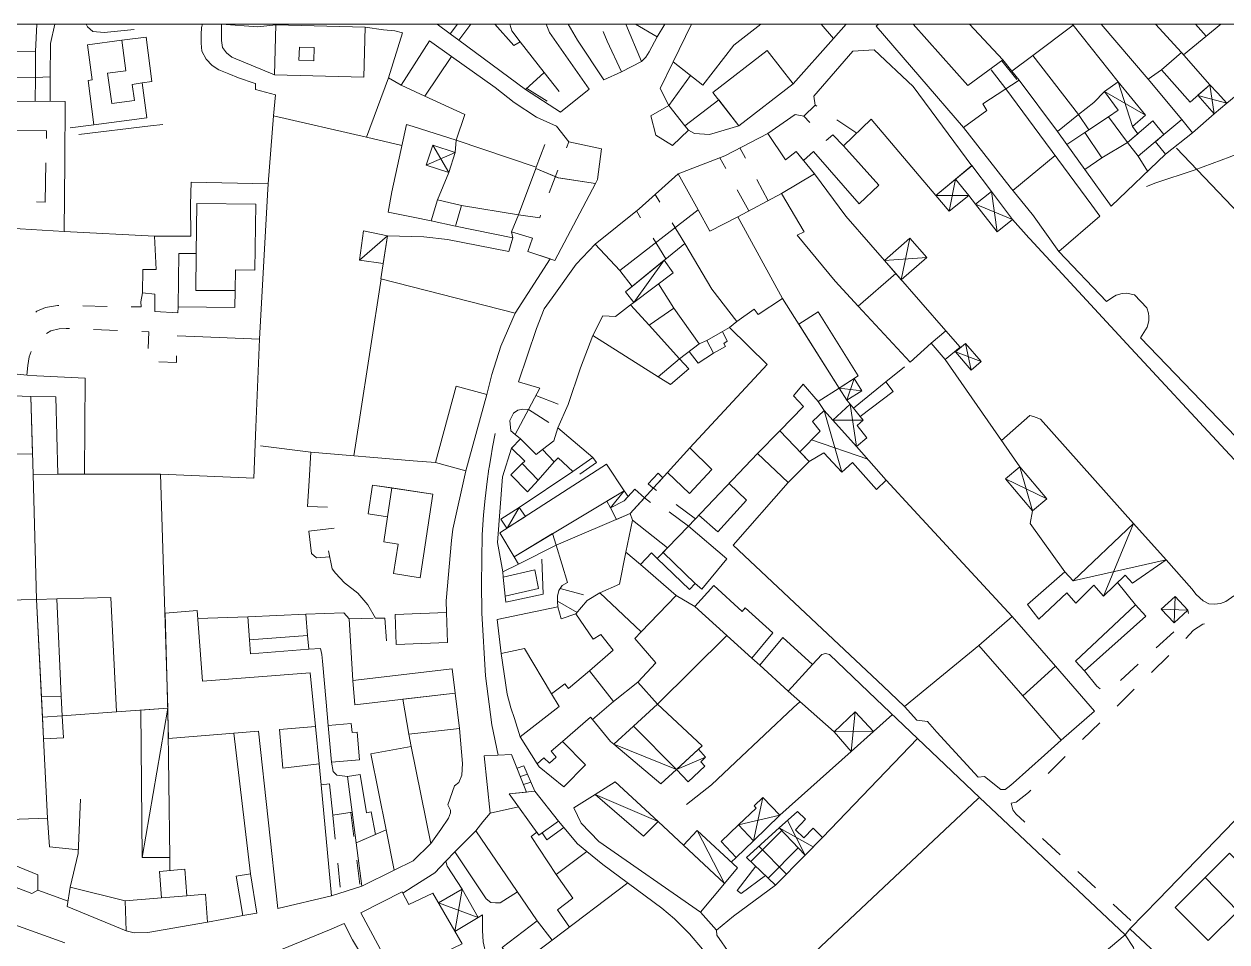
# Model space of a CAD drawing. Header units: millimetres. Extents: x 4297 to 8427, y -1478 to 1634.
# Drawn here: x 7338.6 to 7588.2, y 981.8 to 1172.2 of the extents above; entities that cross this region are included whole.
import ezdxf

# ---------------------------------------------------------------- set-up
doc = ezdxf.new("R2010")
doc.units = ezdxf.units.MM
doc.header["$LTSCALE"] = 0.1
doc.layers.add('1_CARTIGLIO', color=7, linetype='Continuous', lineweight=9)

msp = doc.modelspace()

# ---------------------------------------------------------------- linework, layer by layer
at = {"layer": '1_CARTIGLIO'}
for p, q in [((6883.88, 1172.25), (7739.84, 1172.25)), ((7341.03, 1166.57, 219.14), (7341.31, 1172.25, 219.14)), ((7344.14, 1168.24), (7345.05, 1172.25)), ((7351.55, 1172.25), (7351.78, 1171.64)), ((7351.78, 1171.64), (7352.93, 1170.69)), ((7352.93, 1170.69), (7355.24, 1170.48)), ((7355.24, 1170.48), (7361.46, 1171.11)), ((7375.41, 1170.11), (7375.49, 1171.52)), ((7375.49, 1171.52), (7375.69, 1172.25)), ((7379.61, 1168.85, 225.3), (7379.64, 1172.23, 225.3)), ((7379.64, 1172.23, 225.89), (7387.12, 1171.67, 225.89)), ((7387.12, 1171.67, 225.88), (7390.85, 1172.09, 225.88)), ((7409.44, 1171.62, 229.97), (7413.25, 1171.04, 229.97)), ((7413.25, 1171.04, 230.23), (7415.58, 1170.83, 230.23)), ((7415.58, 1170.83, 230.62), (7417.14, 1170.45, 230.62)), ((7453.46, 1168.9, 236.6), (7451.54, 1172.25, 236.6)), ((7458.78, 1170.69), (7459.63, 1168.72)), ((7466.72, 1164.48, 236.33), (7463.51, 1172.25, 236.33)), ((7506.57, 1169.26, 240.17), (7504.05, 1172.25, 240.17)), ((7509.21, 1172.25, 240.32), (7506.57, 1169.26, 240.32)), ((7571.85, 1160.82, 239.48), (7562.16, 1172.25, 239.48)), ((7578.77, 1166.37), (7573.42, 1172.25)), ((7579.2, 1165.88), (7586.98, 1172.25)), ((7583.94, 1169.76), (7581.67, 1172.25)), ((7588.2, 1155.83), (7608.12, 1172.25)), ((7344.05, 1161.3), (7344.14, 1168.24)), ((7375.41, 1168.26), (7375.41, 1170.11)), ((7375.55, 1166.64), (7375.41, 1168.26)), ((7379.79, 1167.4, 225.32), (7379.61, 1168.85, 225.32)), ((7417.14, 1170.45, 230.94), (7414.23, 1161.07, 230.94)), ((7442.66, 1158.64, 232.75), (7428.88, 1168.9, 232.75)), ((7458.96, 1160.64, 236.61), (7453.46, 1168.9, 236.61)), ((7459.63, 1168.72, 236.33), (7462.57, 1162.31, 236.33)), ((7469.99, 1169.6, 236.66), (7468.31, 1166.45, 236.66)), ((7498.2, 1159.85), (7506.57, 1169.26)), ((7376.41, 1164.94), (7375.55, 1166.64)), ((7380.67, 1166.29, 225.32), (7379.79, 1167.4, 225.32)), ((7381.73, 1165.38, 225.32), (7380.67, 1166.29, 225.32)), ((7468.31, 1166.45, 236.55), (7467.66, 1165.4, 236.55)), ((7377.64, 1163.64), (7376.41, 1164.94)), ((7379.08, 1162.76), (7377.64, 1163.64)), ((7390.59, 1161.73, 225.42), (7381.73, 1165.38, 225.42)), ((7462.57, 1162.31, 236.33), (7466.72, 1164.48, 236.33)), ((7467.66, 1165.4, 236.45), (7466.72, 1164.48, 236.45)), ((7541.53, 1164.65), (7544.64, 1160.73)), ((7381.14, 1161.9), (7379.08, 1162.76)), ((7383.13, 1161.11), (7381.14, 1161.9)), ((7386.41, 1159.98), (7383.13, 1161.11)), ((7414.23, 1161.07), (7409.71, 1148.78)), ((7414.23, 1161.07, 230.91), (7416.9, 1159.54, 230.91)), ((7446.55, 1162.17), (7449.67, 1158.26)), ((7462.57, 1162.31, 236.35), (7458.96, 1160.64, 236.35)), ((7542.35, 1158.81), (7539.32, 1162.78)), ((7574.67, 1162.75, 239.47), (7571.85, 1160.82, 239.47)), ((7578.88, 1152.43), (7571.85, 1160.82)), ((7386.63, 1159.9), (7386.41, 1159.98)), ((7386.63, 1158.64), (7386.63, 1159.9)), ((7390.78, 1157.55), (7386.63, 1158.64)), ((7442.95, 1158.9), (7447.17, 1156.22)), ((7542.35, 1158.81, 236.29), (7560.17, 1134.67, 236.29)), ((7347.2, 1156.19, 216.35), (7330.02, 1156.22, 216.35)), ((7347.1, 1143.72, 218.09), (7347.2, 1156.19, 218.09)), ((7390.39, 1153.17), (7390.78, 1157.55)), ((7389.3, 1139.11), (7390.39, 1153.17)), ((7409.71, 1148.78), (7390.39, 1153.17)), ((7472.45, 1155.33), (7468.72, 1153.21)), ((7468.72, 1153.21), (7469.72, 1149.21)), ((7475.76, 1151.13, 237.52), (7472.45, 1155.33, 237.52)), ((7501.67, 1151.8), (7500.44, 1153.12)), ((7503.13, 1155.19), (7502.76, 1155.44)), ((7581.06, 1149.7), (7585.6, 1153.59)), ((7353.15, 1151.32), (7348.19, 1150.7)), ((7349.98, 1149.32), (7364.87, 1151.11)), ((7364.87, 1151.11), (7367.46, 1151.42)), ((7417.96, 1151.42), (7414.95, 1137.45)), ((7419.4, 1150.96), (7417.96, 1151.42)), ((7428.28, 1148.12), (7419.4, 1150.96)), ((7511.44, 1149.62), (7507.29, 1152.4)), ((7543.24, 1138.39, 236.75), (7533.53, 1150.81, 236.75)), ((7334.93, 1150.24), (7343.31, 1150.09)), ((7343.31, 1150.09), (7343.28, 1148.47)), ((7409.71, 1148.78), (7417.01, 1147.03)), ((7428.12, 1145.56), (7428.28, 1148.12)), ((7469.72, 1149.21), (7473.18, 1147.08)), ((7473.18, 1147.08), (7476.48, 1150.22)), ((7505.1, 1148.08), (7505.06, 1148.13)), ((7506.42, 1149.23), (7505.1, 1148.08)), ((7508.67, 1146.97), (7506.42, 1149.23)), ((7553.06, 1149.97), (7555.01, 1147.27)), ((7444.91, 1142.56), (7446.67, 1147.24)), ((7451.19, 1146.58), (7451.66, 1147.81)), ((7488.32, 1144.41), (7487.19, 1146.54)), ((7593.77, 1129.65), (7577.73, 1146.49)), ((7343.19, 1143.47), (7343.04, 1135.28)), ((7346.98, 1129.22, 218.04), (7347.1, 1143.72, 218.04)), ((7484.26, 1142.26), (7483.04, 1144.52)), ((7552.59, 1144.94, 237.3), (7543.78, 1137.72, 237.3)), ((7564.22, 1134.49), (7575.46, 1145.23)), ((7569.78, 1144.82), (7571.77, 1141.7)), ((7424.42, 1135.74), (7426.75, 1141.42)), ((7447.61, 1137.24), (7449.4, 1141.91)), ((7558.76, 1142.06), (7564.22, 1134.49)), ((7373.31, 1139.42), (7373.21, 1134.82)), ((7389.3, 1139.11), (7373.31, 1139.42)), ((7389.17, 1136.8, 224.49), (7389.3, 1139.11, 224.49)), ((7493.03, 1135.58), (7490.68, 1139.99)), ((7547.82, 1132.79, 237.42), (7543.24, 1138.39, 237.42)), ((7387.46, 1106.85, 224.51), (7389.17, 1136.8, 224.51)), ((7414.95, 1137.45), (7414.18, 1133.22)), ((7470.57, 1135.3), (7469.6, 1136.91)), ((7489.01, 1133.46), (7486.63, 1137.85)), ((7343.04, 1135.28), (7341.24, 1135.38)), ((7373.24, 1128.26, 223.48), (7373.21, 1134.82, 223.48)), ((7414.18, 1133.22), (7419.4, 1132.15)), ((7466.57, 1132.05), (7465.7, 1133.48)), ((7560.17, 1134.67, 236.14), (7561.87, 1132.38, 236.14)), ((7419.4, 1132.15), (7423.09, 1131.39)), ((7441.21, 1132.65), (7445.63, 1132.07)), ((7445.63, 1132.07), (7445.83, 1132.57)), ((7475.72, 1126.73), (7473.14, 1131.02)), ((7547.09, 1127.89), (7543.73, 1131.71)), ((7547.89, 1132.7, 236.39), (7547.82, 1132.79, 236.39)), ((7553.36, 1125.06, 236.39), (7547.89, 1132.7, 236.39)), ((7561.87, 1132.38, 235.97), (7553.36, 1125.06, 235.97)), ((7331.51, 1130.17, 217.97), (7346.98, 1129.22, 217.97)), ((7346.98, 1129.22), (7365.72, 1128.24)), ((7365.72, 1128.24, 223.39), (7369.07, 1128.25, 223.39)), ((7366.06, 1121.33, 223.31), (7365.72, 1128.24, 223.31)), ((7369.07, 1128.25, 223.48), (7373.24, 1128.26, 223.48)), ((7471.8, 1123.53), (7469.18, 1127.79)), ((7547.3, 1127.65), (7547.09, 1127.89)), ((7567.48, 1105.88), (7547.3, 1127.65)), ((7563.21, 1114.66, 235.97), (7553.36, 1125.06, 235.97)), ((7363.24, 1116.45, 222.94), (7363.32, 1121.3, 222.94)), ((7363.32, 1121.3, 223.26), (7366.06, 1121.33, 223.26)), ((7412.71, 1119.4), (7408.17, 1089.74)), ((7473.43, 1113.26), (7470.31, 1118.34)), ((7363.24, 1116.45), (7362.88, 1114.63)), ((7365.77, 1116.21, 223.52), (7363.24, 1116.45, 223.52)), ((7365.79, 1112.62, 223.54), (7365.77, 1116.21, 223.54)), ((7565.25, 1115.97, 235.46), (7564.55, 1115.55, 235.46)), ((7566.5, 1116.35, 235.45), (7565.25, 1115.97, 235.45)), ((7567.39, 1116.41, 235.42), (7566.5, 1116.35, 235.42)), ((7569.02, 1116.08, 235.4), (7567.39, 1116.41, 235.4)), ((7343.06, 1113.43), (7341.32, 1112.64)), ((7345.59, 1113.83), (7343.06, 1113.43)), ((7345.86, 1113.83), (7345.59, 1113.83)), ((7355.86, 1113.67), (7350.86, 1113.75)), ((7362.92, 1113.55), (7360.86, 1113.58)), ((7362.88, 1114.63), (7362.92, 1113.55)), ((7370.62, 1113.58, 223.53), (7370.54, 1112.33, 223.53)), ((7564.55, 1115.55, 235.46), (7563.21, 1114.66, 235.46)), ((7571.95, 1112.22, 234.75), (7571.57, 1113.33, 234.75)), ((7341.32, 1112.64), (7341.11, 1112.49)), ((7370.54, 1112.33, 223.54), (7365.79, 1112.62, 223.54)), ((7437.6, 1105.38), (7440.55, 1112.24)), ((7571.69, 1109.38, 234.75), (7572.01, 1110.65, 234.75)), ((7572.01, 1111.58, 234.75), (7571.95, 1112.22, 234.75)), ((7572.01, 1110.65, 234.75), (7572.01, 1111.58, 234.75)), ((7343.27, 1108.05), (7344.21, 1108.58)), ((7344.21, 1108.58), (7345.91, 1109.02)), ((7345.91, 1109.02), (7347.35, 1109.07)), ((7347.35, 1109.07), (7348.07, 1109.05)), ((7353.06, 1108.85), (7358.06, 1108.64)), ((7363.06, 1108.44), (7364.56, 1108.39)), ((7364.56, 1108.39), (7364.4, 1104.89)), ((7483.54, 1108.44), (7484.99, 1109.25)), ((7570.28, 1107.12, 234.74), (7571.69, 1109.38, 234.74)), ((7375.74, 1107.33), (7370.41, 1107.55)), ((7387.46, 1106.85), (7375.74, 1107.33)), ((7386.76, 1088.58), (7387.46, 1106.85)), ((7478.72, 1105.88), (7480.28, 1106.61)), ((7587.87, 1083.88), (7567.48, 1105.88)), ((7575.65, 1101.53, 234.74), (7570.28, 1107.12, 234.74)), ((7339.41, 1101.37), (7339.7, 1103.17)), ((7339.7, 1103.17), (7340.1, 1104.27)), ((7370.25, 1102.05), (7370.29, 1103.43)), ((7435.71, 1099.51), (7437.6, 1105.38)), ((7476.67, 1104.33), (7478.53, 1101.87)), ((7478.53, 1101.87), (7481.67, 1103.92)), ((7339.24, 1099.37), (7339.41, 1101.37)), ((7366.63, 1102.17), (7370.25, 1102.05)), ((7517.46, 1097.99), (7521.35, 1101.12)), ((7529.76, 1102.65), (7545.23, 1080.39)), ((7596.44, 1079.9, 234.41), (7575.65, 1101.53, 234.41)), ((7341.3, 1099.26, 215.33), (7339.32, 1099.36, 215.33)), ((7351.35, 1098.78, 215.48), (7341.3, 1099.26, 215.48)), ((7351.16, 1078.83, 216.25), (7351.35, 1098.78, 216.25)), ((7444.82, 1095.15), (7449.48, 1093.34)), ((7503.41, 1093.93), (7504.68, 1092.04)), ((7509.38, 1094.19), (7510.08, 1093.37)), ((7439.45, 1089.98), (7440.17, 1091.51)), ((7440.17, 1091.51), (7441.09, 1092.11)), ((7441.09, 1092.11), (7442.13, 1092.36)), ((7442.13, 1092.36), (7443.29, 1092.23)), ((7443.29, 1092.23), (7447.53, 1089.58)), ((7547.3, 1091), (7541.46, 1085.83)), ((7548.1, 1090.84), (7547.3, 1091)), ((7548.62, 1090.62), (7548.1, 1090.84)), ((7386.35, 1077.99), (7386.76, 1088.58)), ((7408.17, 1089.74), (7407.08, 1082.65)), ((7439.61, 1087.85), (7439.45, 1089.98)), ((7549.53, 1090.23), (7548.62, 1090.62)), ((7568.87, 1068.62), (7549.53, 1090.23)), ((7435.84, 1084.44, 230.41), (7436.39, 1087.28, 230.41)), ((7440.57, 1087.05), (7439.61, 1087.85)), ((7398.14, 1083.39, 225.63), (7387.7, 1084.75, 225.63)), ((7397.81, 1077.43, 227.1), (7398.14, 1083.39, 227.1)), ((7398.14, 1083.39), (7419.4, 1081.64)), ((7435.46, 1082.21, 230.63), (7435.84, 1084.44, 230.63)), ((7437.88, 1078.31, 233.81), (7439.8, 1084.24, 233.81)), ((7602.96, 1067.6), (7587.87, 1083.88)), ((7419.4, 1081.64), (7423.98, 1081.27)), ((7435.14, 1080.22, 230.63), (7435.46, 1082.21, 230.63)), ((7453.95, 1078.86), (7457.42, 1081.24)), ((7457.42, 1081.24), (7456.68, 1082.33)), ((7366.98, 1078.86), (7386.35, 1077.99)), ((7430.28, 1079.54, 228.67), (7427.6, 1067.41, 228.67)), ((7434.74, 1077.33, 230.63), (7435.1, 1079.97, 230.63)), ((7435.1, 1079.97, 230.63), (7435.14, 1080.22, 230.63)), ((7436.89, 1064.65, 233.7), (7437.88, 1078.31, 233.7)), ((7441.38, 1071.96), (7452.53, 1079.43)), ((7397.42, 1072.15, 227.25), (7397.81, 1077.43, 227.25)), ((7434.32, 1073.81, 230.63), (7434.74, 1077.33, 230.63)), ((7469.87, 1075.47), (7469.21, 1075.95)), ((7488.52, 1073.46), (7484.91, 1076.88)), ((7497.18, 1077.08), (7485.75, 1064.12)), ((7523.29, 1071.34), (7517.52, 1077.58)), ((7433.99, 1070.43, 230.67), (7434.32, 1073.81, 230.67)), ((7468.61, 1072.94), (7467.35, 1073.9)), ((7482.56, 1066.9), (7488.52, 1073.46)), ((7401.6, 1071.99, 226.99), (7397.42, 1072.15, 226.99)), ((7476.51, 1068.08), (7472.46, 1071)), ((7477.96, 1069.6), (7473.92, 1072.53)), ((7543.65, 1049.3), (7523.29, 1071.34)), ((7547.88, 1071.23), (7547.42, 1068.63)), ((7433.7, 1066.22, 230.68), (7433.99, 1070.43, 230.68)), ((7478.64, 1070.31), (7482.56, 1066.9)), ((7547.42, 1068.63), (7554.58, 1058.56)), ((7397.73, 1067.02, 228.64), (7402.96, 1067.62, 228.64)), ((7398.29, 1062.36, 228.64), (7397.73, 1067.02, 228.64)), ((7433.6, 1061.11, 230.68), (7433.7, 1066.22, 230.68)), ((7427.31, 1065.08, 228.28), (7426.25, 1052.59, 228.28)), ((7437.96, 1058.58, 233.68), (7436.89, 1064.65, 233.68)), ((7485.75, 1064.12), (7495.02, 1055.4)), ((7399.34, 1061.46, 228.55), (7398.29, 1062.36, 228.55)), ((7402.06, 1061.68, 228.62), (7399.34, 1061.46, 228.62)), ((7402.56, 1059.22, 228.55), (7401.81, 1062.96, 228.55)), ((7433.56, 1056, 230.67), (7433.6, 1061.11, 230.67)), ((7446.06, 1061.19), (7446.37, 1053.96)), ((7575.59, 1061.1), (7580.91, 1055.06)), ((7403.23, 1058.29, 228.55), (7402.56, 1059.22, 228.55)), ((7405.14, 1056.31, 228.55), (7403.23, 1058.29, 228.55)), ((7441.21, 1060.19, 233.68), (7437.96, 1058.58, 233.68)), ((7438.07, 1057.44), (7437.96, 1058.58)), ((7407.92, 1054.17, 228.53), (7405.14, 1056.31, 228.53)), ((7433.6, 1050.3, 230.67), (7433.56, 1056, 230.67)), ((7569.22, 1051.7), (7565.54, 1056.36)), ((7409.99, 1051.7, 228.53), (7407.92, 1054.17, 228.53)), ((7438.58, 1052.25), (7438.46, 1053.52)), ((7446.37, 1053.96), (7438.58, 1052.25)), ((7449.88, 1055.13), (7454.71, 1053.79)), ((7473.93, 1053.69), (7477.81, 1051.4)), ((7495.02, 1055.4), (7516.87, 1034.85)), ((7580.91, 1055.06), (7581.87, 1053.88)), ((7581.87, 1053.88), (7583.3, 1052.57)), ((7587.99, 1052.4), (7589.62, 1053.58)), ((7411.55, 1048.96, 228.53), (7409.99, 1051.7, 228.53)), ((7426.25, 1052.59, 228.28), (7426.26, 1050.15, 228.28)), ((7449.31, 1052.46), (7453.38, 1050.15)), ((7569.22, 1051.7, 232.42), (7556.78, 1040.01, 232.42)), ((7583.3, 1052.57), (7584.48, 1051.96)), ((7584.48, 1051.96), (7585.66, 1051.89)), ((7585.66, 1051.89), (7586.91, 1051.99)), ((7586.91, 1051.99), (7587.99, 1052.4)), ((7385.06, 1049.27), (7374.71, 1048.87)), ((7404.98, 1050.05, 225.68), (7397.12, 1049.82, 225.68)), ((7406.09, 1048.83, 226.56), (7404.98, 1050.05, 226.56)), ((7406.09, 1048.83), (7411.09, 1048.94)), ((7406.89, 1036.02, 226.6), (7406.09, 1048.83, 226.6)), ((7413.53, 1048.95, 228.55), (7411.55, 1048.96, 228.55)), ((7413.86, 1044.23, 228.55), (7413.53, 1048.95, 228.55)), ((7433.6, 1049.97, 230.67), (7433.6, 1050.3, 230.67)), ((7434.42, 1037.01, 230.67), (7433.6, 1049.97, 230.67)), ((7566.31, 1044.84, 232.32), (7571.42, 1049.4, 232.32)), ((7580.24, 1049.9), (7580.1, 1050.65)), ((7465.38, 1044.76), (7466.67, 1046.11)), ((7573.51, 1042.78), (7577.21, 1046.15)), ((7579.71, 1044.72), (7581.31, 1046.44)), ((7581.31, 1046.44), (7583.2, 1047.71)), ((7583.2, 1047.71), (7583.56, 1047.76)), ((7469.73, 1039.69), (7465.38, 1044.76)), ((7470.09, 1031.13), (7484.47, 1045.38)), ((7536.73, 1043.26, 233.08), (7521.33, 1030.65, 233.08)), ((7558.69, 1038.05, 232.36), (7566.31, 1044.84, 232.36)), ((7397.7, 1042.53, 224.26), (7400.12, 1042.66, 224.26)), ((7400.12, 1042.66, 224.3), (7400.46, 1041.43, 224.3)), ((7400.46, 1041.43, 224.3), (7400.59, 1040.02, 224.3)), ((7438.91, 1033.2, 232.77), (7437.62, 1041.66, 232.77)), ((7504.2, 1041.44), (7502.22, 1039.36)), ((7504.96, 1041.65), (7504.2, 1041.44)), ((7505.74, 1041.42), (7504.96, 1041.65)), ((7515.46, 1032.15), (7505.74, 1041.42)), ((7572.57, 1037.71), (7576.15, 1041.21)), ((7400.59, 1040.02, 223.97), (7401.33, 1031.52, 223.97)), ((7466.02, 1035.7), (7469.73, 1039.69)), ((7489.66, 1040.68), (7491.28, 1039.22)), ((7556.78, 1040.01, 232.44), (7558.69, 1038.05, 232.44)), ((7566.12, 1036.05), (7569.81, 1039.41)), ((7435.67, 1026.85, 230.67), (7434.42, 1037.01, 230.67)), ((7558.69, 1038.05), (7561.24, 1034.83)), ((7497.21, 1033.83), (7506.71, 1025.39)), ((7516.87, 1034.85), (7521.33, 1030.65)), ((7561.24, 1034.83), (7561.95, 1034.3)), ((7565.42, 1030.73), (7568.99, 1034.22)), ((7401.33, 1031.52, 223.94), (7401.75, 1026.69, 223.94)), ((7439.67, 1030.36, 232.8), (7438.91, 1033.2, 232.8)), ((7498.31, 1030.39), (7499.62, 1031.62)), ((7536.87, 1011.76), (7515.46, 1032.15)), ((7440.37, 1028.12, 232.8), (7439.67, 1030.36, 232.8)), ((7486.28, 1019.1), (7498.31, 1030.39)), ((7514.88, 1025.41), (7518.83, 1028.95)), ((7521.33, 1030.65), (7523.88, 1027.78)), ((7429.63, 1018.82, 224.63), (7428.97, 1026.08, 224.63)), ((7437.03, 1020.55, 230.66), (7435.67, 1026.85, 230.66)), ((7441.6, 1024.32, 232.81), (7440.37, 1028.12, 232.81)), ((7523.88, 1027.78), (7526.11, 1027.52)), ((7558.26, 1023.75), (7561.84, 1027.24)), ((7385.6, 995.88), (7382.15, 1025.1)), ((7418.47, 1024.87, 225.15), (7418.93, 1022.32, 225.15)), ((7504.31, 1003.47), (7524.03, 1023.99)), ((7528.06, 1025.28), (7536.59, 1015.94)), ((7550.34, 1020.51), (7553.83, 1023.65)), ((7495.48, 1008.05), (7510.25, 1021.27)), ((7402.42, 1019.05, 223.27), (7402.78, 1017.15, 223.27)), ((7429.49, 1016.39, 224.4), (7429.63, 1018.82, 224.4)), ((7481.27, 1014.38), (7486.28, 1019.1)), ((7543.9, 1014.71), (7550.34, 1020.51)), ((7551.1, 1016.76), (7554.68, 1020.26)), ((7402.78, 1017.15, 223.27), (7403.53, 1016.35, 223.27)), ((7403.53, 1016.35, 223.26), (7405.74, 1016.08, 223.26)), ((7428.82, 1014.86, 223.99), (7429.49, 1016.39, 223.99)), ((7536.59, 1015.94), (7537.93, 1016.07)), ((7537.93, 1016.07), (7541.31, 1013.38)), ((7427.92, 1014.16, 223.88), (7428.82, 1014.86, 223.88)), ((7476.09, 1010.27), (7481.27, 1014.38)), ((7541.31, 1013.38), (7542.24, 1013.44)), ((7542.24, 1013.44), (7543.07, 1014.05)), ((7543.07, 1014.05), (7543.9, 1014.71)), ((7350.35, 1011.43), (7349.88, 1000.1)), ((7514.7, 990.92), (7536.56, 1011.46)), ((7536.56, 1011.46), (7536.87, 1011.76)), ((7546.42, 1002.76), (7536.87, 1011.76)), ((7544.47, 1010.75), (7547.03, 1012.79)), ((7547.03, 1012.79), (7547.52, 1013.27)), ((7594.84, 1012.19), (7574.01, 990.6)), ((7406.42, 1008.63), (7407.06, 1003.67)), ((7427.12, 1009.12), (7426.57, 1010.24)), ((7426.73, 1007.46), (7427.14, 1008.55)), ((7427.14, 1008.55), (7427.12, 1009.12)), ((7433.85, 1006.68, 224.57), (7435.35, 1008.53, 224.57)), ((7543.45, 1010.57), (7544.47, 1010.75)), ((7543.45, 1010.57), (7543.8, 1009.22)), ((7543.8, 1009.22), (7544.43, 1008.39)), ((7544.43, 1008.39), (7546.31, 1006.64)), ((7343.94, 1001.48), (7343.53, 1007.49)), ((7402.68, 1008.09), (7403.21, 1003.12)), ((7425.13, 1005.1), (7426.73, 1007.46)), ((7432.35, 1004.83, 224.58), (7433.85, 1006.68, 224.58)), ((7450.66, 1005.5, 231.23), (7449.56, 1006.85, 231.23)), ((7423.02, 1002.17), (7425.13, 1005.1)), ((7427.99, 1000.49, 224.57), (7432.35, 1004.83, 224.57)), ((7445.14, 986.18), (7432.35, 1004.83)), ((7567.12, 983.26), (7546.42, 1002.76)), ((7549.97, 1003.23), (7553.63, 999.82)), ((7349.88, 1000.1), (7348.21, 993.14)), ((7368.87, 999.33), (7368.86, 996.61)), ((7407.7, 998.71), (7408.33, 993.75)), ((7426.14, 998.56), (7423.87, 996.1)), ((7426.46, 997.47), (7426.14, 998.56)), ((7434.49, 990.75, 224.54), (7427.99, 1000.49, 224.54)), ((7458.73, 997.86, 231.25), (7455.38, 1000.55, 231.25)), ((7485.37, 998.3), (7486.42, 999.31)), ((7403.73, 998.15), (7404.25, 993.17)), ((7423.87, 996.1), (7419.4, 993.28)), ((7429.51, 992.72), (7426.46, 997.47)), ((7471, 988.77, 231.01), (7458.73, 997.86, 231.01)), ((7486.63, 992.44), (7490.46, 997.48)), ((7557.28, 996.41), (7560.94, 993.01)), ((7448.21, 982.13), (7463.92, 994.01)), ((7452.49, 990.83, 231.23), (7449.06, 995.78, 231.23)), ((7494.56, 993.57), (7485.81, 987.14)), ((7492.49, 995.54), (7487.42, 991.81)), ((7419.4, 993.28), (7417.22, 991.9)), ((7437.42, 989.92), (7441.03, 992.18)), ((7487.42, 991.81), (7486.63, 992.44)), ((7492.79, 970.33), (7514.7, 990.92)), ((7435.51, 989.98, 224.59), (7434.49, 990.75, 224.59)), ((7436.43, 989.92, 224.59), (7435.51, 989.98, 224.59)), ((7437.42, 989.92, 224.58), (7436.43, 989.92, 224.58)), ((7452.49, 990.83), (7449.31, 988.43)), ((7449.31, 988.43), (7451.84, 984.87)), ((7473.59, 986.56), (7471, 988.77)), ((7564.6, 989.6), (7568.26, 986.19)), ((7574.01, 990.6), (7568.1, 984.47)), ((7347.1, 981.62), (7332.19, 986.93)), ((7376.69, 985.86), (7379.71, 986.42)), ((7382.98, 987.03), (7384.04, 987.23)), ((7432.89, 986.86), (7433.73, 987.38)), ((7433.73, 987.38), (7433.74, 984.17)), ((7476.71, 983.43), (7473.59, 986.56)), ((7482.3, 984.24, 232.2), (7485.81, 987.14, 232.2)), ((7402.01, 984.3), (7392.04, 980.17)), ((7405.07, 985.6), (7402.01, 984.3)), ((7405.07, 985.6, 220.25), (7406.82, 982.18, 220.25)), ((7433.74, 984.17), (7433.87, 981.82)), ((7482.09, 977.09), (7476.71, 983.43)), ((7482.39, 983.15, 232.2), (7482.3, 984.24, 232.2)), ((7568.1, 984.47), (7567.12, 983.26)), ((7568.1, 984.47), (7583.46, 970.14)), ((7406.82, 982.18, 220.53), (7410.55, 975.92, 220.53)), ((7433.87, 981.82), (7434.54, 979.03)), ((7485.06, 979.29, 232.2), (7482.39, 983.15, 232.2))]:
    msp.add_line(p, q, dxfattribs=at)
for points in [[(7379.64, 1172.23), (7379.29, 1172.25)], [(7390.59, 1161.72), (7390.85, 1172.09), (7409.44, 1171.61), (7409.17, 1161.24), (7390.59, 1161.72)], [(7428.55, 1172.25), (7427.07, 1170.23), (7424.34, 1172.25)], [(7428.55, 1172.25), (7427.07, 1170.23), (7428.88, 1168.9)], [(7428.88, 1168.9), (7431.37, 1172.25)], [(7439.44, 1172.25), (7439.85, 1170.85), (7441.61, 1168.58), (7440.25, 1167.79), (7436.32, 1172.25)], [(7455.92, 1158.72), (7449.95, 1153.99), (7442.66, 1158.64), (7446.55, 1162.17), (7441.61, 1168.58), (7439.85, 1170.85), (7439.44, 1172.25)], [(7447, 1172.25), (7447.67, 1170.49), (7455.92, 1158.72)], [(7465.5, 1172.25), (7469.99, 1169.6), (7471.62, 1172.25)], [(7473.34, 1164.39), (7479.45, 1159.56), (7485.89, 1167.86), (7491.49, 1172.25)], [(7477.11, 1172.25), (7473.34, 1164.39)], [(7515.45, 1171.81), (7515.93, 1172.25)], [(7523.14, 1172.25), (7534.48, 1159.48), (7541.74, 1164.8), (7543.61, 1162.45), (7545.09, 1160.59), (7537.59, 1155.68), (7538.42, 1154.33), (7533.53, 1150.81), (7515.45, 1171.81)], [(7556.13, 1172.25), (7556.29, 1172.05), (7547.93, 1165.72), (7543.61, 1162.45), (7541.74, 1164.8), (7534.78, 1172.25)], [(7565.68, 1160.29), (7562.8, 1158.26), (7560.62, 1156), (7557.45, 1153.48), (7547.93, 1165.72), (7556.29, 1172.05), (7565.68, 1160.29)], [(7660.41, 1172.25), (7658.91, 1171.51), (7651.28, 1168.69), (7643.2, 1165.54), (7635.78, 1162.22), (7628.38, 1159.17), (7620.28, 1156.29), (7612.17, 1153.56), (7604.4, 1150.83), (7596.31, 1147.83), (7588.9, 1144.69), (7581.4, 1141.9), (7573.49, 1139.29), (7571.55, 1138.55)], [(7353.15, 1151.32), (7364.14, 1152.78), (7363.18, 1160.04), (7361.08, 1159.73), (7361.56, 1156.36), (7356.84, 1155.75), (7355.94, 1162.06), (7359.73, 1162.54), (7358.95, 1168.91), (7351.78, 1167.97), (7352.74, 1160.65), (7351.91, 1160.54), (7353.15, 1151.32)], [(7355.94, 1162.06), (7356.84, 1155.75), (7361.56, 1156.36), (7361.08, 1159.73), (7363.18, 1160.04), (7365.17, 1160.33), (7363.97, 1169.56), (7358.95, 1168.91), (7359.73, 1162.54), (7355.94, 1162.06)], [(7416.9, 1159.54), (7422.78, 1168.74), (7427.3, 1165.53), (7421.83, 1157.28), (7416.9, 1159.54)], [(7308.53, 1167.27), (7308.57, 1164.5), (7314.44, 1164.58), (7314.59, 1160.9), (7341.03, 1161.15), (7341.03, 1166.57), (7325.03, 1166.4), (7324.32, 1165.88), (7323.77, 1165.52), (7317.92, 1165.53), (7317.09, 1165.88), (7316.18, 1166.53), (7315.5, 1167.4), (7308.53, 1167.27)], [(7395.67, 1164.74), (7395.76, 1167.46), (7398.83, 1167.36), (7398.75, 1164.65), (7395.67, 1164.74)], [(7481.58, 1158.07), (7486.92, 1151.15), (7498.2, 1159.85), (7492.85, 1166.77), (7481.58, 1158.07)], [(7502.53, 1157.26), (7502.76, 1155.44), (7500.44, 1153.12), (7498.67, 1153.5), (7493, 1149.55), (7496.6, 1144.06), (7498.84, 1145.77), (7500.34, 1143.96), (7502.46, 1145.78), (7511.94, 1134.96), (7516.03, 1138.81), (7508.67, 1146.97), (7514.43, 1152.48), (7527.81, 1136.69), (7535.3, 1142.86), (7523.13, 1159.27), (7515.03, 1166.87), (7510.62, 1166.63), (7502.53, 1157.26)], [(7545.09, 1160.59), (7543.61, 1162.45), (7547.93, 1165.72), (7557.45, 1153.48), (7553.06, 1149.97), (7545.09, 1160.59)], [(7574.67, 1162.75), (7578.77, 1166.37), (7584.69, 1159.67), (7580.6, 1156.05), (7574.67, 1162.75)], [(7449.5, 1140.34), (7457.24, 1139.18), (7457.65, 1139.96), (7458.45, 1146.37), (7451.66, 1147.81), (7449.13, 1151.05), (7444.95, 1152.9), (7440.31, 1155.97), (7436.37, 1159.08), (7427.3, 1165.53), (7421.83, 1157.28), (7430.1, 1153.5), (7428.28, 1148.12), (7444.91, 1142.56), (7444.8, 1142.27), (7449.5, 1140.34)], [(7470.6, 1158.87), (7473.34, 1164.39), (7476.92, 1161.56), (7472.45, 1155.33), (7470.6, 1158.87)], [(7340.93, 1156.2), (7341.03, 1161.15)], [(7341.03, 1161.15), (7344.05, 1161.3), (7344.08, 1156.19)], [(7557.45, 1153.48), (7559.59, 1150.32), (7563.62, 1153.02), (7565.64, 1154.38), (7562.8, 1158.26), (7560.62, 1156), (7557.45, 1153.48)], [(7562.8, 1158.26), (7565.64, 1154.38), (7563.62, 1153.03), (7567.61, 1147.69), (7569.72, 1149.49), (7568.62, 1151), (7571.33, 1153.31), (7565.68, 1160.29), (7562.8, 1158.26)], [(7571.33, 1153.31), (7562.8, 1158.26)], [(7568.62, 1151), (7565.68, 1160.29)], [(7586.24, 1157.98), (7584.69, 1159.67), (7582.18, 1157.46), (7585.6, 1153.59), (7588.21, 1155.84), (7586.24, 1157.98)], [(7585.6, 1153.59), (7584.69, 1159.67)], [(7477.77, 1149.51), (7480.88, 1149.36), (7486.92, 1151.15), (7482.77, 1156.53), (7475.76, 1151.13), (7476.48, 1150.22), (7477.77, 1149.51)], [(7588.21, 1155.84), (7582.17, 1157.44)], [(7567.61, 1147.69), (7562.25, 1144.52), (7558.74, 1149.76), (7563.62, 1153.02), (7567.61, 1147.69)], [(7569.78, 1144.82), (7567.61, 1147.69), (7572.85, 1152.15), (7575.15, 1149.31), (7569.78, 1144.82)], [(7575.15, 1149.31), (7573.38, 1147.83), (7575.46, 1145.23), (7581.06, 1149.7), (7578.88, 1152.43), (7575.15, 1149.31)], [(7495.82, 1137.06), (7502.67, 1141.14), (7498.84, 1145.77), (7496.6, 1144.06), (7493, 1149.55), (7484.06, 1144.91), (7474.38, 1141.16), (7478.49, 1133.68), (7480.93, 1129.24), (7486.75, 1132.26), (7495.82, 1137.06)], [(7555.01, 1147.27), (7558.74, 1149.76), (7562.25, 1144.52), (7558.76, 1142.06), (7555.01, 1147.27)], [(7426.75, 1141.42), (7422.1, 1142.96), (7423.47, 1147.09), (7428.12, 1145.56), (7426.75, 1141.42)], [(7423.47, 1147.09), (7426.75, 1141.42)], [(7422.1, 1142.96), (7428.12, 1145.56)], [(7444.8, 1142.27), (7449.49, 1140.34), (7457.24, 1139.18), (7448.74, 1123.18), (7443.17, 1125.03), (7444.17, 1127.82), (7439.8, 1129.12), (7441.21, 1132.65), (7444.8, 1142.27)], [(7466.26, 1133.93), (7457.12, 1126.6), (7462.24, 1121.1), (7478.49, 1133.68), (7474.38, 1141.16), (7466.26, 1133.93)], [(7506.93, 1118.91), (7511.71, 1113.74), (7519.49, 1120.5), (7509.16, 1132.35), (7502.67, 1141.14), (7495.82, 1137.06), (7500.47, 1129.14), (7499.06, 1128.41), (7506.93, 1118.91)], [(7539.35, 1137.5), (7536.05, 1134.9), (7534.64, 1136.7), (7531.88, 1140.05), (7535.3, 1142.87), (7539.35, 1137.5)], [(7527.81, 1136.69), (7530.62, 1133.39), (7534.64, 1136.7), (7531.88, 1140.05), (7527.81, 1136.69)], [(7530.62, 1133.39), (7531.88, 1140.05)], [(7423.09, 1131.39), (7424.42, 1135.74), (7429.38, 1134.6), (7428.14, 1130.34), (7423.09, 1131.39)], [(7534.64, 1136.7), (7527.81, 1136.69)], [(7536.05, 1134.9), (7539.35, 1137.5), (7543.73, 1131.71), (7540.58, 1129.1), (7536.05, 1134.9)], [(7540.58, 1129.1), (7539.35, 1137.5)], [(7374.32, 1124.61), (7374.48, 1135.03), (7386.75, 1134.84), (7386.55, 1121.17), (7382.52, 1121.23), (7382.45, 1116.94), (7374.31, 1116.94), (7374.32, 1124.61)], [(7428.14, 1130.34), (7429.38, 1134.6), (7441.21, 1132.65), (7439.8, 1129.12), (7440.06, 1127.86), (7428.14, 1130.34)], [(7481.36, 1117.2), (7486.55, 1110.52), (7490.13, 1113.07), (7490.96, 1111.98), (7496.01, 1115.33), (7486.75, 1132.26), (7480.93, 1129.24), (7478.49, 1133.68), (7462.24, 1121.1), (7464.8, 1117.81), (7475.72, 1126.73), (7481.36, 1117.2)], [(7536.05, 1134.9), (7543.73, 1131.71)], [(7414.03, 1128.31), (7409.09, 1129.33), (7408.21, 1123.25), (7413.18, 1122.58), (7414.03, 1128.31)], [(7409.09, 1129.33), (7414.03, 1128.31), (7413.18, 1122.58), (7408.21, 1123.25), (7409.09, 1129.33)], [(7408.21, 1123.25), (7414.03, 1128.31)], [(7412.7, 1119.4), (7414.03, 1128.31), (7421.59, 1128.06), (7426.53, 1127.54), (7439.2, 1125.06), (7440.06, 1127.86), (7439.8, 1129.12), (7444.17, 1127.82), (7443.17, 1125.03), (7447.79, 1123.5), (7440.55, 1112.24), (7412.7, 1119.4)], [(7454.1, 1100.94), (7456.63, 1107.61), (7458.75, 1111.69), (7461.34, 1111.59), (7464.47, 1113.95), (7465.15, 1114.46), (7463.45, 1116.71), (7464.8, 1117.81), (7462.24, 1121.1), (7457.12, 1126.6), (7453.18, 1122.43), (7448.19, 1115.45), (7446.53, 1113.18), (7444.95, 1109.04), (7441.26, 1097.99), (7445.63, 1096.68), (7440.57, 1087.05), (7441.66, 1086.18), (7444.87, 1082.89), (7446.22, 1083.93), (7448.58, 1085.76), (7449.38, 1088.43), (7451.56, 1093.31), (7454.1, 1100.94)], [(7517.15, 1123.18), (7522.46, 1127.8), (7525.94, 1123.8), (7520.64, 1119.18), (7517.15, 1123.18)], [(7522.46, 1127.8), (7520.64, 1119.18)], [(7382.4, 1113.4), (7382.45, 1116.94), (7374.31, 1116.94), (7374.32, 1124.61), (7370.77, 1124.65), (7370.62, 1113.58), (7382.4, 1113.4)], [(7471.46, 1123.25), (7473.3, 1120.6), (7465.15, 1114.46), (7463.45, 1116.71), (7471.46, 1123.25)], [(7465.15, 1114.46), (7471.46, 1123.25)], [(7525.94, 1123.8), (7517.15, 1123.18)], [(7522.52, 1102.06), (7526.86, 1106.01), (7529.88, 1108.58), (7519.49, 1120.5), (7511.71, 1113.74), (7522.52, 1102.06)], [(7571.57, 1113.33), (7569.02, 1116.08)], [(7470.22, 1099.04), (7474.66, 1102.81), (7468.31, 1109.77), (7464.47, 1113.95), (7461.34, 1111.59), (7458.75, 1111.69), (7456.63, 1107.61), (7470.22, 1099.04)], [(7496.01, 1115.33), (7490.96, 1111.98), (7490.13, 1113.07), (7486.55, 1110.52), (7484.99, 1109.25), (7492.82, 1101.61), (7476.79, 1084.32), (7481.35, 1079.79), (7476.68, 1074.82), (7472.17, 1079.22), (7464.42, 1070.66), (7464.87, 1069.29), (7472.13, 1063.55), (7476.51, 1068.08), (7490.85, 1083.11), (7495.47, 1087.83), (7500.38, 1092.86), (7498.27, 1095.1), (7500.28, 1097.52), (7503.41, 1093.93), (7507.78, 1096.72), (7496.01, 1115.33)], [(7474.66, 1102.81), (7478.72, 1105.88), (7473.43, 1113.26), (7468.31, 1109.77), (7474.66, 1102.81)], [(7507.78, 1096.72), (7511.74, 1099.24), (7503.4, 1112.51), (7499.38, 1109.99), (7507.78, 1096.72)], [(7483.54, 1108.44), (7484.52, 1106.41), (7483.82, 1105.96), (7484.15, 1105.31), (7481.67, 1103.92), (7480.28, 1106.61), (7483.54, 1108.44)], [(7529.76, 1102.65), (7532.86, 1105.17), (7529.88, 1108.58), (7526.86, 1106.01), (7529.76, 1102.65)], [(7531.92, 1104.22), (7533.98, 1105.99), (7537.23, 1102.22), (7535.17, 1100.44), (7531.92, 1104.22)], [(7533.98, 1105.99), (7535.17, 1100.44)], [(7537.23, 1102.22), (7531.92, 1104.22)], [(7474.66, 1102.81), (7476.56, 1100.72), (7472.74, 1097.46), (7470.22, 1099.04), (7474.66, 1102.81)], [(7339.32, 1099.36), (7335.17, 1099.82)], [(7435.71, 1099.51), (7434.63, 1095.4)], [(7507.78, 1096.72), (7509.38, 1094.19), (7512.5, 1096.14), (7510.9, 1098.71), (7507.78, 1096.72)], [(7509.38, 1094.19), (7510.9, 1098.71)], [(7275.03, 1061.98), (7274.66, 1081.45), (7270.89, 1081.33), (7270.89, 1085.06), (7269.74, 1085.04), (7269.8, 1088.17), (7274.22, 1088.16), (7274.29, 1097.24), (7304.05, 1096.31), (7340.05, 1094.99), (7340.39, 1082.96), (7304.61, 1083.24), (7304.79, 1062.85), (7275.03, 1061.98)], [(7430.28, 1079.54), (7423.98, 1081.26), (7428.32, 1097.12), (7434.63, 1095.4), (7430.28, 1079.54)], [(7512.5, 1096.14), (7507.78, 1096.72)], [(7512.15, 1090.78), (7510.74, 1092.55), (7517.46, 1097.99), (7518.96, 1096), (7512.15, 1090.78)], [(7340.05, 1094.99), (7345.23, 1094.88), (7345.65, 1078.83), (7340.5, 1078.8), (7340.05, 1094.99)], [(7506.43, 1090.08), (7511.38, 1084.58), (7513.53, 1086.4), (7511.49, 1088.91), (7512.74, 1090.05), (7512.15, 1090.78), (7510.74, 1092.55), (7510.08, 1093.37), (7506.43, 1090.08)], [(7511.38, 1084.58), (7510.08, 1093.37)], [(7501.51, 1081.49), (7504.57, 1083.26), (7508.33, 1079.26), (7510.5, 1081.27), (7515.53, 1075.63), (7517.52, 1077.58), (7511.38, 1084.58), (7506.43, 1090.08), (7504.68, 1092.04), (7502.22, 1089.78), (7503.83, 1087.78), (7499.6, 1083.5), (7501.51, 1081.49)], [(7508.33, 1079.26), (7504.68, 1092.04)], [(7449.38, 1088.43), (7448.58, 1085.76), (7446.22, 1083.93), (7448.65, 1081.37), (7449.43, 1082.24), (7452.53, 1079.43), (7456.68, 1082.33), (7449.38, 1088.43)], [(7512.74, 1090.05), (7506.43, 1090.08)], [(7448.65, 1081.37), (7446.22, 1083.93), (7444.87, 1082.89), (7441.66, 1086.18), (7439.8, 1084.24), (7442.54, 1081.56), (7442.01, 1081.03), (7445.28, 1077.59), (7448.65, 1081.37)], [(7497.18, 1077.08), (7501.51, 1081.49), (7495.47, 1087.83), (7490.85, 1083.11), (7497.18, 1077.08)], [(7513.68, 1081.96), (7502.05, 1085.98)], [(7472.17, 1079.22), (7476.68, 1074.82), (7481.35, 1079.79), (7476.79, 1084.32), (7472.17, 1079.22)], [(7440.31, 1061.72), (7437.37, 1066.67), (7459.49, 1080.89), (7463.15, 1075.36), (7440.31, 1061.72)], [(7443.1, 1075.17), (7445.28, 1077.59), (7442.01, 1081.03), (7439.66, 1078.68), (7443.1, 1075.17)], [(7340.5, 1078.8), (7345.65, 1078.83), (7366.98, 1078.86), (7368.44, 1030.26), (7357.79, 1029.49), (7356.62, 1053.22), (7345.42, 1052.96), (7341.23, 1052.86), (7340.5, 1078.8)], [(7468.17, 1076.83), (7470.19, 1079.05), (7471.15, 1078.09), (7469.2, 1075.93), (7468.17, 1076.83)], [(7545.23, 1080.39), (7542.26, 1077.89), (7547.88, 1071.23), (7550.84, 1073.73), (7545.23, 1080.39)], [(7547.88, 1071.23), (7545.23, 1080.39)], [(7410.92, 1076.58), (7414.92, 1075.98), (7414.06, 1070), (7410.02, 1070.61), (7410.92, 1076.58)], [(7410.92, 1076.58), (7423.43, 1074.7), (7420.81, 1057.36), (7415.31, 1058.2), (7416.25, 1064.34), (7413.3, 1064.79), (7414.06, 1070), (7410.02, 1070.61), (7410.92, 1076.58)], [(7420.81, 1057.36), (7415.31, 1058.2), (7416.25, 1064.34), (7413.3, 1064.79), (7414.06, 1070), (7414.92, 1075.98), (7423.43, 1074.7), (7420.81, 1057.36)], [(7464.42, 1070.66), (7467.36, 1073.9), (7465.35, 1075.72), (7463.16, 1073.3), (7460.32, 1071.83), (7461.58, 1069.44), (7464.42, 1070.66)], [(7542.26, 1077.89), (7550.84, 1073.73)], [(7460.32, 1071.83), (7463.16, 1073.3), (7463.96, 1074.18), (7463.15, 1075.36), (7459.59, 1073.23), (7460.32, 1071.83)], [(7463.15, 1075.36), (7460.32, 1071.83)], [(7437.6, 1069.48), (7441.38, 1071.96), (7442.68, 1070.08), (7438.84, 1067.62), (7437.6, 1069.48)], [(7441.38, 1071.96), (7438.85, 1067.62)], [(7449.05, 1064.08), (7451.37, 1056.38), (7450.31, 1055.74), (7449.61, 1054.72), (7449.32, 1053.54), (7449.31, 1052.46), (7449.41, 1051.34), (7450.11, 1048.82), (7453.11, 1049.83), (7455.51, 1052.64), (7458.13, 1054.23), (7462.19, 1056.04), (7463.53, 1062.63), (7464.87, 1069.29), (7464.42, 1070.66), (7449.05, 1064.08)], [(7464.87, 1069.29), (7463.53, 1062.63), (7466.57, 1060.12), (7468.84, 1062.51), (7470.02, 1061.37), (7472.13, 1063.55), (7464.87, 1069.29)], [(7546.81, 1051.83), (7549.17, 1048.77), (7555.02, 1054.21), (7556.9, 1052.07), (7560.61, 1055.83), (7562.59, 1053.56), (7567.13, 1057.86), (7568.62, 1056.23), (7575.59, 1061.1), (7568.87, 1068.62), (7556.33, 1056.73), (7554.58, 1058.56), (7546.81, 1051.83)], [(7562.59, 1053.56), (7568.87, 1068.62)], [(7427.6, 1067.41), (7427.31, 1065.08)], [(7441.21, 1060.19), (7449.05, 1064.08), (7448.32, 1066.5), (7440.31, 1061.72), (7441.21, 1060.19)], [(7477.88, 1056.18), (7471.23, 1062.62), (7472.13, 1063.55), (7476.51, 1068.08), (7484.48, 1061.24), (7479.3, 1054.99), (7477.88, 1056.18)], [(7466.67, 1046.11), (7473.93, 1053.69), (7466.57, 1060.12), (7463.53, 1062.63), (7462.19, 1056.04), (7458.13, 1054.23), (7466.67, 1046.11)], [(7477.88, 1056.18), (7471.23, 1062.62), (7470.02, 1061.37), (7476.72, 1054.92), (7477.88, 1056.18)], [(7556.33, 1056.73), (7575.59, 1061.1)], [(7438.46, 1053.51), (7445.35, 1055.12), (7444.59, 1059), (7438.07, 1057.44), (7438.46, 1053.51)], [(7489.66, 1040.68), (7493.99, 1045.9), (7488.28, 1051.08), (7487.63, 1050.37), (7481.79, 1055.74), (7477.81, 1051.41), (7489.66, 1040.68)], [(7275.68, 1050.89), (7305.09, 1050.82), (7305.09, 1051.87), (7326.96, 1052.47), (7326.88, 1054.98), (7331.53, 1055.05), (7331.62, 1052.6), (7341.23, 1052.86), (7343.53, 1007.49), (7317.87, 1006.58), (7317.71, 1011.59), (7306, 1011.23), (7305.96, 1004.97), (7269.17, 1018.83), (7270.77, 1035.46), (7273.34, 1044.14), (7274.37, 1044.1), (7275.68, 1050.89)], [(7577.24, 1047.97), (7574.58, 1050.82), (7577.45, 1053.49), (7580.1, 1050.65), (7577.24, 1047.97)], [(7577.45, 1053.49), (7577.24, 1047.97)], [(7341.23, 1052.86), (7345.42, 1052.96), (7346.33, 1032.76), (7342.25, 1032.65), (7341.23, 1052.86)], [(7357.79, 1029.49), (7346.52, 1028.68), (7346.33, 1032.76), (7345.42, 1052.96), (7356.62, 1053.22), (7357.79, 1029.49)], [(7448.1, 1033.27), (7450.82, 1035.31), (7451.58, 1034.36), (7455.99, 1038.02), (7460.88, 1042.29), (7458.31, 1045.54), (7456.74, 1044.63), (7453.11, 1049.83), (7450.11, 1048.82), (7449.41, 1051.34), (7436.8, 1048.68), (7437.62, 1041.66), (7442.5, 1042.7), (7448.1, 1033.27)], [(7569.22, 1051.7), (7571.42, 1049.4)], [(7574.58, 1050.82), (7580.1, 1050.65)], [(7387.31, 1025.52), (7391.29, 988.69), (7402.45, 991.35), (7400.31, 1014.4), (7399.88, 1018.7), (7392.36, 1017.86), (7391.63, 1025.88), (7399.1, 1026.49), (7397.99, 1037.65), (7375.7, 1035.9), (7374.58, 1050.53), (7367.92, 1050.02), (7368.59, 1023.98), (7387.31, 1025.52)], [(7397.47, 1045.36), (7397.12, 1049.82), (7385.06, 1049.27), (7385.42, 1044.48), (7397.47, 1045.36)], [(7415.87, 1043.48), (7415.62, 1049.71), (7426.26, 1050.15), (7426.52, 1043.91), (7415.87, 1043.48)], [(7552.65, 1038.98), (7545.85, 1032.81), (7536.73, 1043.26), (7543.65, 1049.3), (7552.65, 1038.98)], [(7397.7, 1042.53), (7397.47, 1045.36), (7385.42, 1044.48), (7385.65, 1041.58), (7397.7, 1042.53)], [(7491.28, 1039.22), (7496.05, 1044.95), (7502.22, 1039.36), (7497.21, 1033.84), (7491.28, 1039.22)], [(7428.08, 1033.43), (7427.48, 1038.45), (7406.89, 1036.02), (7407.24, 1031), (7428.08, 1033.43)], [(7560.75, 1029.69), (7553.83, 1023.65), (7545.85, 1032.81), (7552.65, 1038.98), (7560.75, 1029.69)], [(7456.17, 1028.4), (7456.58, 1027.9), (7460.96, 1031.65), (7455.99, 1038.02), (7451.58, 1034.36), (7450.82, 1035.31), (7448.1, 1033.27), (7449.66, 1030.65), (7441.6, 1024.31), (7445.08, 1018.76), (7446.49, 1019.99), (7447.69, 1018.88), (7449.06, 1020.12), (7448.03, 1021.33), (7450.36, 1023.35), (7456.17, 1028.4)], [(7418.47, 1024.87), (7417.21, 1032.16), (7428.09, 1033.43), (7428.97, 1026.08), (7418.47, 1024.87)], [(7461, 1022.82), (7465.07, 1026.54), (7470.09, 1031.13), (7466.02, 1035.7), (7460.96, 1031.65), (7456.58, 1027.9), (7460.34, 1023.39), (7461, 1022.82)], [(7342.47, 1028.4), (7342.25, 1032.65), (7346.33, 1032.76), (7346.52, 1028.68), (7342.47, 1028.4)], [(7470.09, 1031.13), (7465.07, 1026.54), (7474.03, 1017.58), (7479.34, 1022.44), (7470.09, 1031.13)], [(7342.47, 1028.4), (7346.52, 1028.69), (7346.8, 1024.11), (7342.7, 1023.9), (7342.47, 1028.4)], [(7368.44, 1030.26), (7362.88, 1029.87), (7363.18, 999.27), (7368.87, 999.33), (7368.44, 1030.26)], [(7363.18, 999.27), (7368.44, 1030.26)], [(7510.25, 1021.27), (7506.71, 1025.39), (7511.07, 1029.54), (7514.88, 1025.41), (7510.25, 1021.27)], [(7511.07, 1029.54), (7510.25, 1021.27)], [(7391.63, 1025.88), (7399.1, 1026.49), (7399.88, 1018.7), (7392.36, 1017.86), (7391.63, 1025.88)], [(7402.42, 1019.05), (7401.75, 1026.69), (7406.53, 1027.12), (7406.71, 1025.22), (7407.74, 1025.31), (7408.26, 1019.56), (7402.42, 1019.05)], [(7465.07, 1026.54), (7461, 1022.82), (7470.77, 1014.59), (7474.03, 1017.58), (7465.07, 1026.54)], [(7528.06, 1025.28), (7526.11, 1027.52)], [(7450.36, 1023.35), (7448.03, 1021.33), (7449.06, 1020.12), (7447.69, 1018.88), (7446.49, 1019.99), (7445.08, 1018.76), (7445.49, 1018.11), (7450.65, 1013.93), (7455.16, 1018.52), (7450.36, 1023.35)], [(7506.71, 1025.39), (7514.88, 1025.41)], [(7413.78, 1005.05), (7415.42, 996.66), (7419.4, 998.63), (7423.02, 1002.17), (7418.93, 1022.31), (7410.6, 1020.8), (7413.78, 1005.05)], [(7461, 1022.82), (7474.03, 1017.58)], [(7474.03, 1017.58), (7476.41, 1015.02), (7479.89, 1018.25), (7479.03, 1019.18), (7480.06, 1020.13), (7478.58, 1021.75), (7474.03, 1017.58)], [(7434.1, 1020.4), (7439.81, 1020.68), (7442.91, 1012.86), (7439.31, 1012.49), (7441.22, 1009.84), (7435.35, 1008.53), (7434.1, 1020.4)], [(7440.94, 1017.82), (7442.34, 1018.33)], [(7442.34, 1018.33), (7444.6, 1013.03)], [(7480.06, 1020.13), (7474.03, 1017.58)], [(7405.74, 1016.08), (7408.36, 1016.5), (7409.68, 1008.58), (7410.69, 1008.74), (7411.55, 1004.07), (7407.57, 1002.33), (7405.74, 1016.08)], [(7441.62, 1016.12), (7443.07, 1016.62)], [(7400.31, 1014.4), (7402.04, 1014.59), (7402.68, 1008.09), (7406.73, 1008.67), (7407.57, 1002.33), (7408.76, 993.34), (7402.45, 991.35), (7400.31, 1014.4)], [(7427.92, 1014.16), (7426.57, 1010.24)], [(7442.28, 1014.44), (7443.78, 1014.95)], [(7457.11, 1012.38), (7467.17, 1003.7), (7470.19, 1006.77), (7461.31, 1015.03), (7457.11, 1012.38)], [(7439.31, 1012.49), (7445.48, 1003.94), (7449.56, 1006.85), (7444.6, 1013.03), (7439.31, 1012.49)], [(7457.11, 1012.38), (7467.17, 1003.7), (7470.19, 1006.77), (7483.99, 993.92), (7479, 987.92), (7457.88, 1002.65), (7454.24, 1006.45), (7452.72, 1009.61), (7457.11, 1012.38)], [(7470.19, 1006.77), (7457.11, 1012.38)], [(7489.97, 1002.74), (7486.91, 1006.05), (7490.57, 1009.5), (7490.11, 1009.99), (7491.96, 1011.75), (7495.48, 1008.05), (7489.97, 1002.74)], [(7491.96, 1011.75), (7489.97, 1002.74)], [(7500.71, 999.8), (7495.34, 1005.44), (7499.13, 1008.83), (7500.78, 1007.22), (7498.68, 1005.07), (7500.43, 1003.36), (7502.39, 1005.36), (7504.31, 1003.47), (7500.71, 999.8)], [(7305.96, 1004.97), (7305.99, 1008.16), (7310.88, 1007.9), (7310.85, 1005.08), (7322.59, 1001.97), (7332.13, 999.49), (7341.53, 995.68), (7341.53, 992.49), (7340.25, 991.82), (7305.96, 1004.97)], [(7489.97, 1002.74), (7486.91, 1006.05), (7483.28, 1002.63), (7486.42, 999.31), (7489.97, 1002.74)], [(7486.91, 1006.05), (7495.48, 1008.05)], [(7500.71, 999.8), (7497.03, 1006.96)], [(7407.57, 1002.33), (7413.78, 1005.05), (7415.42, 996.66), (7408.76, 993.34), (7407.57, 1002.33)], [(7450.66, 1005.5), (7447.13, 1002.99), (7446.17, 1004.44), (7445.48, 1003.94), (7445.06, 1004.52), (7443.83, 1003.62), (7449.06, 995.78), (7455.38, 1000.55), (7453.44, 1002.11), (7450.66, 1005.5)], [(7483.99, 993.91), (7486.67, 997.12), (7478.28, 1004.89), (7475.46, 1001.86), (7483.99, 993.91)], [(7478.28, 1004.89), (7483.99, 993.91)], [(7494.56, 993.57), (7488.51, 999.33), (7495.34, 1005.44), (7500.71, 999.8), (7494.56, 993.57)], [(7495.84, 1004.91), (7489.41, 998.47)], [(7495.34, 1005.44), (7502.37, 1001.49)], [(7349.91, 1000.88), (7343.94, 1001.48)], [(7496.83, 995.87), (7491.07, 1001.62)], [(7493.03, 995.02), (7499.29, 1001.28)], [(7426.14, 998.56), (7427.99, 1000.49)], [(7590.48, 988.18), (7595.63, 993.34), (7588.76, 1000.19), (7583.73, 995.15), (7590.48, 988.18)], [(7366.72, 996.42), (7371.99, 996.87), (7372.39, 991.36), (7367.19, 990.92), (7366.72, 996.42)], [(7386.96, 987.77), (7384.04, 987.23), (7382.67, 995.39), (7385.6, 995.88), (7386.96, 987.77)], [(7590.48, 988.18), (7584.36, 982.05), (7577.5, 988.9), (7583.73, 995.15), (7590.48, 988.18)], [(7347.76, 990.26), (7341.53, 992.49)], [(7347.59, 989.15), (7348.2, 993.14), (7359.63, 990.28), (7359.84, 984.06), (7347.59, 989.15)], [(7364.31, 983.76), (7361.5, 983.67), (7359.84, 984.06), (7359.63, 990.28), (7367.19, 990.92), (7372.39, 991.36), (7376.31, 991.69), (7376.69, 985.86), (7364.31, 983.76)], [(7423.45, 991.86), (7429.52, 981.37), (7415.56, 974.7), (7408.53, 987.8), (7417.08, 992.18), (7418.46, 989.53), (7423.45, 991.86)], [(7428.03, 983.95), (7432.89, 986.86), (7429.51, 992.72), (7424.6, 989.88), (7428.03, 983.95)], [(7429.51, 992.72), (7428.03, 983.95)], [(7432.89, 986.86), (7424.6, 989.88)], [(7382.98, 987.03), (7379.71, 986.42)], [(7440.82, 976.58), (7437.85, 980.65), (7445.14, 986.18), (7448.21, 982.13), (7440.82, 976.58)], [(7479, 987.93), (7482.3, 984.24)], [(7526.96, 949.49), (7567.12, 983.26)], [(7567.12, 983.26), (7568.87, 980.64), (7569.06, 979.52), (7562.09, 972.86), (7574.8, 960.68), (7573.93, 959.56), (7573.2, 957.96), (7572.56, 955.83), (7571.88, 953.05), (7571.78, 950.91), (7571.96, 947.94), (7573.11, 944.49), (7575.18, 941.17), (7587.6, 926.4)]]:
    msp.add_lwpolyline(points, dxfattribs=at)

doc.saveas('drawing.dxf')
